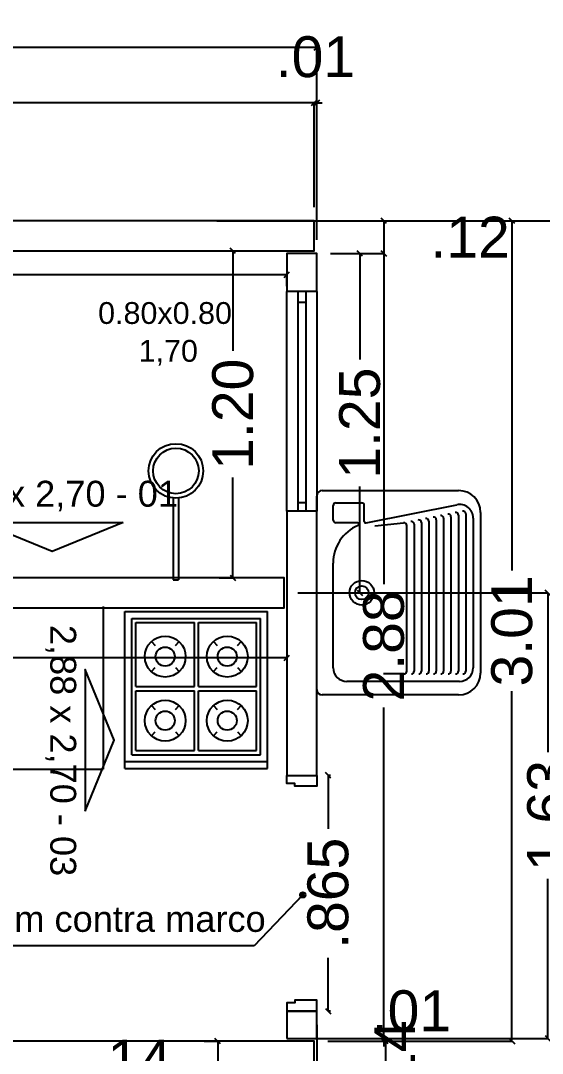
# Model space of a CAD drawing. Extents: x -135.4 to -46.2, y 65.4 to 86.5.
# Drawn here: x -99.063 to -97.15, y 74.407 to 78.196 of the extents above; entities that cross this region are included whole.
import ezdxf
from ezdxf.enums import TextEntityAlignment as Align

# ---------------------------------------------------------------- set-up
doc = ezdxf.new("R2010")
doc.units = 0
doc.header["$LTSCALE"] = 0.25
doc.header["$MEASUREMENT"] = 0
doc.header["$PDMODE"] = 34
doc.layers.get('0').update_dxf_attribs({"linetype": 'CONTINUOUS'})
doc.layers.get('Defpoints').update_dxf_attribs({"linetype": 'CONTINUOUS'})
for name, color, linetype in [('1', 1, 'CONTINUOUS'), ('2', 2, 'CONTINUOUS'), ('3', 3, 'CONTINUOUS'), ('4', 4, 'CONTINUOUS'), ('APSERV', 1, 'CONTINUOUS'), ('APSERV-I', 1, 'CONTINUOUS'), ('cotas', 11, 'CONTINUOUS'), ('HID-4', 1, 'CONTINUOUS'), ('LINHAS08', 2, 'CONTINUOUS'), ('paineis', 240, 'CONTINUOUS'), ('PAREDES', 4, 'CONTINUOUS'), ('TEXTO', 3, 'CONTINUOUS'), ('TEXTO1', 3, 'CONTINUOUS'), ('vist-4', 1, 'CONTINUOUS')]:
    doc.layers.add(name, color=color, linetype=linetype)
doc.styles.add('Arial', font='ARIAL.TTF')
doc.styles.add('ROMANS', font='ARIAL.TTF')
doc.dimstyles.new('DIM_20', dxfattribs={"dimtxt": 0.15, "dimasz": 0.02, "dimexe": 0, "dimexo": 0.05, "dimgap": 0.03, "dimtad": 0, "dimtoh": 1, "dimzin": 4, "dimdsep": 46, "dimtxsty": 'ROMANS', "dimblk": 'OBLIQUE', "dimcen": 0.03, "dimclrd": 11, "dimclre": 11, "dimclrt": 2, "dimadec": 0, "dimazin": 0, "dimtfac": 1, "dimtmove": 2, "dimatfit": 3, "dimldrblk": 'ORIGIN2', "dimfxl": 0, "dimtolj": 1, "dimtzin": 0, "dimarcsym": 0})

# ---------------------------------------------------------------- blocks, each defined once
blk = doc.blocks.new('P290')
at = {"layer": 'PAREDES'}
blk.add_lwpolyline([(0, 0), (2.9, 0), (2.9, 0.11), (0, 0.11)], close=True, dxfattribs=at)
blk = doc.blocks.new('4')
at = {"layer": 'PAREDES', "rotation": 180}
blk.add_blockref('P290', (2.9, 0.11), dxfattribs=at)
blk = doc.blocks.new('_Oblique')
at = {"layer": 'cotas', "color": 0, "lineweight": -2}
blk.add_line((-0.5, -0.5), (0.5, 0.5), dxfattribs=at)
blk = doc.blocks.new('*D33')
at = {"layer": 'cotas', "color": 11, "lineweight": -2}
for p, q in [((-100.887, 77.5117), (-100.887, 77.8944)), ((-100.887, 77.8944), (-99.6629, 77.8944)), ((-97.987, 77.8944), (-99.2112, 77.8944)), ((-97.987, 77.5117), (-97.987, 77.8944))]:
    blk.add_line(p, q, dxfattribs=at)
at = {"layer": 'Defpoints', "color": 0}
for p in [(-97.987, 77.8944), (-100.887, 77.4617), (-97.987, 77.4617)]:
    blk.add_point(p, dxfattribs=at)
at = {"layer": 'cotas', "color": 11, "lineweight": -2, "xscale": 0.02, "yscale": 0.02, "zscale": 0.02, "rotation": 180}
blk.add_blockref('_Oblique', (-100.887, 77.8944), dxfattribs=at)
at = {"layer": 'cotas', "color": 11, "lineweight": -2, "xscale": 0.02, "yscale": 0.02, "zscale": 0.02}
blk.add_blockref('_Oblique', (-97.987, 77.8944), dxfattribs=at)
at = {"layer": 'cotas', "color": 2, "insert": (-99.437, 77.8944), "char_height": 0.15, "attachment_point": 5, "style": 'ROMANS'}
blk.add_mtext('\\A1;2.90', dxfattribs=at)
blk = doc.blocks.new('_Origin2')
at = {"layer": 'cotas', "color": 0, "lineweight": -2}
blk.add_line((-0.5, 0), (-1, 0), dxfattribs=at)
for radius in [0.5, 0.25]:
    blk.add_circle((0, 0), radius, dxfattribs=at)
blk = doc.blocks.new('*D34')
at = {"layer": 'cotas', "color": 11, "lineweight": -2}
for p, q in [((-97.987, 77.8944), (-98.007, 77.8944)), ((-97.987, 77.5117), (-97.987, 77.8944)), ((-97.987, 77.8944), (-97.977, 77.8944)), ((-97.977, 77.3917), (-97.977, 77.8944)), ((-97.977, 77.8944), (-97.957, 77.8944))]:
    blk.add_line(p, q, dxfattribs=at)
at = {"layer": 'Defpoints', "color": 0}
for p in [(-97.977, 77.8944), (-97.987, 77.4617), (-97.977, 77.3417)]:
    blk.add_point(p, dxfattribs=at)
at = {"layer": 'cotas', "color": 11, "lineweight": -2, "xscale": 0.02, "yscale": 0.02, "zscale": 0.02}
blk.add_blockref('_Oblique', (-97.987, 77.8944), dxfattribs=at)
at = {"layer": 'cotas', "color": 11, "lineweight": -2, "xscale": 0.02, "yscale": 0.02, "zscale": 0.02, "rotation": 180}
blk.add_blockref('_Oblique', (-97.977, 77.8944), dxfattribs=at)
at = {"layer": 'cotas', "color": 2, "insert": (-97.982, 78.0626), "char_height": 0.15, "attachment_point": 5, "style": 'ROMANS'}
blk.add_mtext('\\A1;.01', dxfattribs=at)
blk = doc.blocks.new('*D35')
at = {"layer": 'cotas', "color": 11, "lineweight": -2}
for p, q in [((-101.747, 77.5717), (-101.747, 78.0975)), ((-101.747, 78.0975), (-100.0868, 78.0975)), ((-97.977, 78.0975), (-99.6373, 78.0975)), ((-97.977, 77.5627), (-97.977, 78.0975))]:
    blk.add_line(p, q, dxfattribs=at)
at = {"layer": 'Defpoints', "color": 0}
for p in [(-101.747, 78.0975), (-101.747, 77.5217), (-97.977, 77.5127)]:
    blk.add_point(p, dxfattribs=at)
at = {"layer": 'cotas', "color": 11, "lineweight": -2, "xscale": 0.02, "yscale": 0.02, "zscale": 0.02, "rotation": 180}
blk.add_blockref('_Oblique', (-101.747, 78.0975), dxfattribs=at)
at = {"layer": 'cotas', "color": 11, "lineweight": -2, "xscale": 0.02, "yscale": 0.02, "zscale": 0.02}
blk.add_blockref('_Oblique', (-97.977, 78.0975), dxfattribs=at)
at = {"layer": 'cotas', "color": 2, "insert": (-99.862, 78.0975), "char_height": 0.15, "attachment_point": 5, "style": 'ROMANS'}
blk.add_mtext('\\A1;3.77', dxfattribs=at)
blk = doc.blocks.new('*D36')
at = {"layer": 'cotas', "color": 11, "lineweight": -2}
for p, q in [((-97.937, 77.4617), (-97.7314, 77.4617)), ((-97.7314, 77.4617), (-97.7314, 77.3417)), ((-97.927, 77.3417), (-97.7314, 77.3417))]:
    blk.add_line(p, q, dxfattribs=at)
at = {"layer": 'Defpoints', "color": 0}
for p in [(-97.987, 77.4617), (-97.977, 77.3417), (-97.7314, 77.3417)]:
    blk.add_point(p, dxfattribs=at)
at = {"layer": 'cotas', "color": 11, "lineweight": -2, "xscale": 0.02, "yscale": 0.02, "zscale": 0.02}
for p, rotation in [((-97.7314, 77.4617), 90), ((-97.7314, 77.3417), 270)]:
    blk.add_blockref('_Oblique', p, dxfattribs=dict(at, rotation=rotation))
at = {"layer": 'cotas', "color": 2, "insert": (-97.4152, 77.4017), "char_height": 0.15, "attachment_point": 5, "style": 'ROMANS'}
blk.add_mtext('\\A1;.12', dxfattribs=at)
blk = doc.blocks.new('*D37')
at = {"layer": 'cotas', "color": 11, "lineweight": -2}
for p, q in [((-97.927, 77.3417), (-97.7314, 77.3417)), ((-97.7314, 77.3417), (-97.7314, 76.128)), ((-97.7314, 74.4617), (-97.7314, 75.6755)), ((-97.927, 74.4617), (-97.7314, 74.4617))]:
    blk.add_line(p, q, dxfattribs=at)
at = {"layer": 'Defpoints', "color": 0}
for p in [(-97.977, 77.3417), (-97.977, 74.4617), (-97.7314, 74.4617)]:
    blk.add_point(p, dxfattribs=at)
at = {"layer": 'cotas', "color": 11, "lineweight": -2, "xscale": 0.02, "yscale": 0.02, "zscale": 0.02}
for p, rotation in [((-97.7314, 77.3417), 90), ((-97.7314, 74.4617), 270)]:
    blk.add_blockref('_Oblique', p, dxfattribs=dict(at, rotation=rotation))
at = {"layer": 'cotas', "color": 2, "insert": (-97.7314, 75.9017), "char_height": 0.15, "attachment_point": 5, "rotation": 90, "style": 'ROMANS'}
blk.add_mtext('\\A1;2.88', dxfattribs=at)
blk = doc.blocks.new('*D38')
at = {"layer": 'cotas', "color": 11, "lineweight": -2}
for p, q in [((-97.927, 74.4617), (-97.7314, 74.4617)), ((-97.7314, 74.4617), (-97.7314, 74.4817)), ((-97.7314, 74.4617), (-97.7314, 74.4517)), ((-97.937, 74.4517), (-97.7314, 74.4517)), ((-97.7314, 74.4517), (-97.7314, 74.4317))]:
    blk.add_line(p, q, dxfattribs=at)
at = {"layer": 'Defpoints', "color": 0}
for p in [(-97.977, 74.4617), (-97.987, 74.4517), (-97.7314, 74.4517)]:
    blk.add_point(p, dxfattribs=at)
at = {"layer": 'cotas', "color": 11, "lineweight": -2, "xscale": 0.02, "yscale": 0.02, "zscale": 0.02}
for p, rotation in [((-97.7314, 74.4617), 270), ((-97.7314, 74.4517), 90)]:
    blk.add_blockref('_Oblique', p, dxfattribs=dict(at, rotation=rotation))
at = {"layer": 'cotas', "color": 2, "insert": (-97.6301, 74.5619), "char_height": 0.15, "attachment_point": 5, "style": 'ROMANS'}
blk.add_mtext('\\A1;.01', dxfattribs=at)
blk = doc.blocks.new('*D39')
at = {"layer": 'cotas', "color": 11, "lineweight": -2}
for p, q in [((-97.7842, 77.4617), (-97.2614, 77.4617)), ((-97.2614, 77.4617), (-97.2614, 76.1784)), ((-97.2614, 74.4517), (-97.2614, 75.7351)), ((-97.7842, 74.4517), (-97.2614, 74.4517))]:
    blk.add_line(p, q, dxfattribs=at)
at = {"layer": 'Defpoints', "color": 0}
for p in [(-97.8342, 77.4617), (-97.8342, 74.4517), (-97.2614, 74.4517)]:
    blk.add_point(p, dxfattribs=at)
at = {"layer": 'cotas', "color": 11, "lineweight": -2, "xscale": 0.02, "yscale": 0.02, "zscale": 0.02}
for p, rotation in [((-97.2614, 77.4617), 90), ((-97.2614, 74.4517), 270)]:
    blk.add_blockref('_Oblique', p, dxfattribs=dict(at, rotation=rotation))
at = {"layer": 'cotas', "color": 2, "insert": (-97.2614, 75.9567), "char_height": 0.15, "attachment_point": 5, "rotation": 90, "style": 'ROMANS'}
blk.add_mtext('\\A1;3.01', dxfattribs=at)
blk = doc.blocks.new('CH')
at = {"layer": 'vist-4'}
for p, q in [((-0.01, 0.3005), (-0.01, 0)), ((0.01, 0.3005), (0.01, 0)), ((-0.01, 0), (0.01, 0))]:
    blk.add_line(p, q, dxfattribs=at)
for radius in [0.1, 0.0836]:
    blk.add_circle((0, 0.4), radius, dxfattribs=at)
blk = doc.blocks.new('2')
at = {"layer": 'vist-4'}
for p, q in [((44.36, -26.71), (96.61, -26.71)), ((46.86, -29.21), (94.11, -29.21)), ((48.36, -30.71), (69.86, -30.71)), ((71.36, -30.71), (92.61, -30.71)), ((46.86, -79.21), (94.11, -79.21)), ((48.36, -77.71), (69.86, -77.71)), ((71.36, -77.71), (92.61, -77.71)), ((44.36, -81.71), (96.61, -81.71)), ((44.36, -84.21), (96.61, -84.21))]:
    blk.add_line(p, q, dxfattribs=at)
at = {"layer": 'vist-4', "linetype": 'Continuous'}
for p, q in [((44.36, -84.21), (44.36, -26.71)), ((46.86, -79.21), (46.86, -29.21)), ((94.11, -79.21), (94.11, -29.21)), ((96.61, -84.21), (96.61, -26.71)), ((48.36, -54.21), (48.36, -30.71)), ((69.86, -54.21), (69.86, -30.71)), ((71.36, -54.21), (71.36, -30.71)), ((92.61, -54.21), (92.61, -30.71)), ((54.04, -37.69), (55.39, -39.17)), ((62.84, -39.17), (64.19, -37.69)), ((76.79, -37.69), (78.14, -39.17)), ((85.59, -39.17), (86.94, -37.69)), ((54.04, -48.73), (55.39, -47.26)), ((62.84, -47.26), (64.19, -48.73)), ((76.79, -48.73), (78.14, -47.26)), ((85.59, -47.26), (86.94, -48.73)), ((48.36, -54.21), (69.86, -54.21)), ((48.36, -55.71), (69.86, -55.71)), ((48.36, -77.71), (48.36, -55.71)), ((69.86, -77.71), (69.86, -55.71)), ((71.36, -54.21), (92.61, -54.21)), ((71.36, -77.71), (71.36, -55.71)), ((71.36, -55.71), (92.61, -55.71)), ((92.61, -77.71), (92.61, -55.71)), ((54.04, -61.19), (55.39, -62.67)), ((62.84, -62.67), (64.19, -61.19)), ((76.79, -61.19), (78.14, -62.67)), ((85.59, -62.67), (86.94, -61.19)), ((54.04, -72.23), (55.39, -70.76)), ((62.84, -70.76), (64.19, -72.23)), ((76.79, -72.23), (78.14, -70.76)), ((85.59, -70.76), (86.94, -72.23))]:
    blk.add_line(p, q, dxfattribs=at)
for centre, radius in [((59.11, -43.21), 7.5), ((81.86, -43.21), 7.5), ((59.11, -43.21), 3.5), ((81.86, -43.21), 3.5), ((59.11, -66.71), 7.5), ((81.86, -66.71), 7.5), ((59.11, -66.71), 3.5), ((81.86, -66.71), 3.5)]:
    blk.add_circle(centre, radius, dxfattribs=at)
blk = doc.blocks.new('*D72')
at = {"layer": 'cotas', "color": 11, "lineweight": -2}
for p, q in [((-98.047, 76.0967), (-97.1297, 76.0967)), ((-97.1297, 76.0967), (-97.1297, 75.5118)), ((-97.1297, 74.4617), (-97.1297, 75.0467)), ((-97.982, 74.4617), (-97.1297, 74.4617))]:
    blk.add_line(p, q, dxfattribs=at)
at = {"layer": 'Defpoints', "color": 0}
for p in [(-98.097, 76.0967), (-97.1297, 76.0967), (-98.032, 74.4617)]:
    blk.add_point(p, dxfattribs=at)
at = {"layer": 'cotas', "color": 11, "lineweight": -2, "xscale": 0.02, "yscale": 0.02, "zscale": 0.02}
for p, rotation in [((-97.1297, 76.0967), 90), ((-97.1297, 74.4617), 270)]:
    blk.add_blockref('_Oblique', p, dxfattribs=dict(at, rotation=rotation))
at = {"layer": 'cotas', "color": 2, "insert": (-97.1297, 75.2792), "char_height": 0.15, "attachment_point": 5, "rotation": 90, "style": 'ROMANS'}
blk.add_mtext('\\A1;1.63', dxfattribs=at)
blk = doc.blocks.new('*D74')
at = {"layer": 'cotas', "color": 11, "lineweight": -2}
for p, q in [((-98.3346, 77.3517), (-98.2846, 77.3517)), ((-98.2846, 77.3517), (-98.2846, 76.984)), ((-98.2846, 76.1517), (-98.2846, 76.5195)), ((-98.3346, 76.1517), (-98.2846, 76.1517))]:
    blk.add_line(p, q, dxfattribs=at)
at = {"layer": 'Defpoints', "color": 0}
for p in [(-98.2846, 77.3517), (-98.2846, 77.3517), (-98.2846, 76.1517)]:
    blk.add_point(p, dxfattribs=at)
at = {"layer": 'cotas', "color": 11, "lineweight": -2, "xscale": 0.02, "yscale": 0.02, "zscale": 0.02}
for p, rotation in [((-98.2846, 77.3517), 90), ((-98.2846, 76.1517), 270)]:
    blk.add_blockref('_Oblique', p, dxfattribs=dict(at, rotation=rotation))
at = {"layer": 'cotas', "color": 2, "insert": (-98.2846, 76.7517), "char_height": 0.15, "attachment_point": 5, "rotation": 90, "style": 'ROMANS'}
blk.add_mtext('\\A1;1.20', dxfattribs=at)
blk = doc.blocks.new('*D79')
at = {"layer": 'cotas', "color": 11, "lineweight": -2}
for p, q in [((-100.782, 77.2217), (-100.782, 77.2639)), ((-100.782, 77.2639), (-99.6608, 77.2639)), ((-98.087, 77.2639), (-99.2083, 77.2639)), ((-98.087, 77.2217), (-98.087, 77.2639))]:
    blk.add_line(p, q, dxfattribs=at)
at = {"layer": 'Defpoints', "color": 0}
for p in [(-100.782, 77.2717), (-100.782, 77.2639), (-98.087, 77.2717)]:
    blk.add_point(p, dxfattribs=at)
at = {"layer": 'cotas', "color": 11, "lineweight": -2, "xscale": 0.02, "yscale": 0.02, "zscale": 0.02, "rotation": 180}
blk.add_blockref('_Oblique', (-100.782, 77.2639), dxfattribs=at)
at = {"layer": 'cotas', "color": 11, "lineweight": -2, "xscale": 0.02, "yscale": 0.02, "zscale": 0.02}
blk.add_blockref('_Oblique', (-98.087, 77.2639), dxfattribs=at)
at = {"layer": 'cotas', "color": 2, "insert": (-99.4345, 77.2639), "char_height": 0.15, "attachment_point": 5, "style": 'ROMANS'}
blk.add_mtext('\\A1;2.69', dxfattribs=at)
blk = doc.blocks.new('*D84')
at = {"layer": 'cotas', "color": 11, "lineweight": -2}
for p, q in [((-101.757, 75.8995), (-101.757, 75.8579)), ((-101.757, 75.8579), (-100.1468, 75.8579)), ((-98.087, 75.8579), (-99.6973, 75.8579)), ((-98.087, 75.8573), (-98.087, 75.8579))]:
    blk.add_line(p, q, dxfattribs=at)
at = {"layer": 'Defpoints', "color": 0}
for p in [(-101.757, 75.8495), (-98.087, 75.8579), (-98.087, 75.8073)]:
    blk.add_point(p, dxfattribs=at)
at = {"layer": 'cotas', "color": 11, "lineweight": -2, "xscale": 0.02, "yscale": 0.02, "zscale": 0.02, "rotation": 180}
blk.add_blockref('_Oblique', (-101.757, 75.8579), dxfattribs=at)
at = {"layer": 'cotas', "color": 11, "lineweight": -2, "xscale": 0.02, "yscale": 0.02, "zscale": 0.02}
blk.add_blockref('_Oblique', (-98.087, 75.8579), dxfattribs=at)
at = {"layer": 'cotas', "color": 2, "insert": (-99.922, 75.8579), "char_height": 0.15, "attachment_point": 5, "style": 'ROMANS'}
blk.add_mtext('\\A1;3.67', dxfattribs=at)
blk = doc.blocks.new('*D90')
at = {"layer": 'cotas', "color": 11, "lineweight": -2}
for p, q in [((-97.937, 74.4517), (-97.7249, 74.4517)), ((-97.7249, 74.4517), (-97.7249, 74.3117)), ((-97.937, 74.3117), (-97.7249, 74.3117))]:
    blk.add_line(p, q, dxfattribs=at)
at = {"layer": 'Defpoints', "color": 0}
for p in [(-97.987, 74.4517), (-97.987, 74.3117), (-97.7249, 74.3117)]:
    blk.add_point(p, dxfattribs=at)
at = {"layer": 'cotas', "color": 11, "lineweight": -2, "xscale": 0.02, "yscale": 0.02, "zscale": 0.02}
for p, rotation in [((-97.7249, 74.4517), 90), ((-97.7249, 74.3117), 270)]:
    blk.add_blockref('_Oblique', p, dxfattribs=dict(at, rotation=rotation))
at = {"layer": 'cotas', "color": 2, "insert": (-97.6916, 74.3817), "char_height": 0.15, "attachment_point": 5, "rotation": 90, "style": 'ROMANS'}
blk.add_mtext('\\A1;.14', dxfattribs=at)
blk = doc.blocks.new('*D91')
at = {"layer": 'cotas', "color": 11, "lineweight": -2}
for p, q in [((-98.3904, 74.4517), (-98.3404, 74.4517)), ((-98.3404, 74.4517), (-98.3404, 74.3117)), ((-98.3904, 74.3117), (-98.3404, 74.3117))]:
    blk.add_line(p, q, dxfattribs=at)
at = {"layer": 'Defpoints', "color": 0}
for p in [(-98.3404, 74.4517), (-98.3404, 74.3117), (-98.3404, 74.3117)]:
    blk.add_point(p, dxfattribs=at)
at = {"layer": 'cotas', "color": 11, "lineweight": -2, "xscale": 0.02, "yscale": 0.02, "zscale": 0.02}
for p, rotation in [((-98.3404, 74.4517), 90), ((-98.3404, 74.3117), 270)]:
    blk.add_blockref('_Oblique', p, dxfattribs=dict(at, rotation=rotation))
at = {"layer": 'cotas', "color": 2, "insert": (-98.6566, 74.3817), "char_height": 0.15, "attachment_point": 5, "style": 'ROMANS'}
blk.add_mtext('\\A1;.14', dxfattribs=at)
blk = doc.blocks.new('*D94')
at = {"layer": 'cotas', "color": 11, "lineweight": -2}
for p, q in [((-97.977, 74.5117), (-97.977, 73.9951)), ((-106.057, 74.2517), (-106.057, 73.9951)), ((-106.057, 73.9951), (-102.7177, 73.9951)), ((-97.977, 73.9951), (-102.2676, 73.9951))]:
    blk.add_line(p, q, dxfattribs=at)
at = {"layer": 'Defpoints', "color": 0}
for p in [(-97.977, 74.5617), (-106.057, 74.3017), (-106.057, 73.9951)]:
    blk.add_point(p, dxfattribs=at)
at = {"layer": 'cotas', "color": 11, "lineweight": -2, "xscale": 0.02, "yscale": 0.02, "zscale": 0.02, "rotation": 180}
blk.add_blockref('_Oblique', (-106.057, 73.9951), dxfattribs=at)
at = {"layer": 'cotas', "color": 11, "lineweight": -2, "xscale": 0.02, "yscale": 0.02, "zscale": 0.02}
blk.add_blockref('_Oblique', (-97.977, 73.9951), dxfattribs=at)
at = {"layer": 'cotas', "color": 2, "insert": (-102.4926, 73.9951), "char_height": 0.15, "attachment_point": 5, "style": 'ROMANS'}
blk.add_mtext('\\A1;8.08', dxfattribs=at)
blk = doc.blocks.new('*D99')
at = {"layer": 'cotas', "color": 11, "lineweight": -2}
for p, q in [((-97.927, 75.4267), (-97.9355, 75.4267)), ((-97.9355, 75.4267), (-97.9355, 75.2311)), ((-97.9355, 74.5617), (-97.9355, 74.7574)), ((-97.927, 74.5617), (-97.9355, 74.5617))]:
    blk.add_line(p, q, dxfattribs=at)
at = {"layer": 'Defpoints', "color": 0}
for p in [(-97.977, 75.4267), (-97.977, 74.5617), (-97.9355, 74.5617)]:
    blk.add_point(p, dxfattribs=at)
at = {"layer": 'cotas', "color": 11, "lineweight": -2, "xscale": 0.02, "yscale": 0.02, "zscale": 0.02}
for p, rotation in [((-97.9355, 75.4267), 90), ((-97.9355, 74.5617), 270)]:
    blk.add_blockref('_Oblique', p, dxfattribs=dict(at, rotation=rotation))
at = {"layer": 'cotas', "color": 2, "insert": (-97.9355, 74.9942), "char_height": 0.15, "attachment_point": 5, "rotation": 90, "style": 'ROMANS'}
blk.add_mtext('\\A1;.865', dxfattribs=at)
blk = doc.blocks.new('*D108')
at = {"layer": 'Defpoints', "color": 0}
for p in [(-98.3933, 77.4617), (-98.3933, 71.3017), (-97.0088, 71.3017)]:
    blk.add_point(p, dxfattribs=at)
at = {"layer": 'LINHAS08', "color": 11, "lineweight": -2}
for p, q in [((-98.3433, 77.4617), (-97.0088, 77.4617)), ((-97.0088, 77.4617), (-97.0088, 74.6069)), ((-97.0088, 71.3017), (-97.0088, 74.1566)), ((-98.3433, 71.3017), (-97.0088, 71.3017))]:
    blk.add_line(p, q, dxfattribs=at)
at = {"layer": 'LINHAS08', "color": 11, "lineweight": -2, "xscale": 0.02, "yscale": 0.02, "zscale": 0.02}
for p, rotation in [((-97.0088, 77.4617), 90), ((-97.0088, 71.3017), 270)]:
    blk.add_blockref('_Oblique', p, dxfattribs=dict(at, rotation=rotation))
at = {"layer": 'LINHAS08', "color": 2, "insert": (-97.0088, 74.3817), "char_height": 0.15, "attachment_point": 5, "rotation": 90, "style": 'ROMANS'}
blk.add_mtext('\\A1;6.16', dxfattribs=at)
blk = doc.blocks.new('*D118')
at = {"layer": 'Defpoints', "color": 0}
for p in [(-97.977, 77.3417), (-98.097, 76.0967), (-97.8193, 76.0967)]:
    blk.add_point(p, dxfattribs=at)
at = {"layer": 'LINHAS08', "color": 11, "lineweight": -2}
for p, q in [((-97.927, 77.3417), (-97.8193, 77.3417)), ((-97.8193, 77.3417), (-97.8193, 76.9523)), ((-97.8193, 76.0967), (-97.8193, 76.4861)), ((-98.047, 76.0967), (-97.8193, 76.0967))]:
    blk.add_line(p, q, dxfattribs=at)
at = {"layer": 'LINHAS08', "color": 11, "lineweight": -2, "xscale": 0.02, "yscale": 0.02, "zscale": 0.02}
for p, rotation in [((-97.8193, 77.3417), 90), ((-97.8193, 76.0967), 270)]:
    blk.add_blockref('_Oblique', p, dxfattribs=dict(at, rotation=rotation))
at = {"layer": 'LINHAS08', "color": 2, "insert": (-97.8193, 76.7192), "char_height": 0.15, "attachment_point": 5, "rotation": 90, "style": 'ROMANS'}
blk.add_mtext('\\A1;1.25', dxfattribs=at)
blk = doc.blocks.new('TANQUE01')
at = {"layer": 'APSERV'}
for p, q in [((-0.355, 0), (0.355, 0)), ((-0.375, -0.52), (-0.375, -0.02)), ((0.375, -0.02), (0.375, -0.52)), ((0.295, -0.6), (-0.295, -0.6))]:
    blk.add_line(p, q, dxfattribs=at)
for centre, radius, start, end in [((-0.355, -0.02), 0.02, 90, 180), ((0.355, -0.02), 0.02, 0, 90), ((-0.295, -0.52), 0.08, 180, 270), ((0.295, -0.52), 0.08, 270, 0)]:
    blk.add_arc(centre, radius, start, end, dxfattribs=at)
at = {"layer": 'APSERV-I'}
for p, q in [((-0.275, -0.06), (0.1092, -0.06)), ((0.2568, -0.1491), (0.2568, -0.07)), ((0.2668, -0.06), (0.32, -0.06)), ((0.33, -0.07), (0.33, -0.1638)), ((-0.325, -0.523), (-0.325, -0.11)), ((0.2563, -0.1805), (0.3229, -0.5128)), ((0.261, -0.1738), (0.32, -0.1738)), ((0.2459, -0.2126), (0.2563, -0.318)), ((-0.298, -0.32), (-0.298, -0.2442)), ((-0.288, -0.33), (0.2465, -0.33)), ((0.2519, -0.357), (-0.288, -0.357)), ((0.2573, -0.384), (-0.288, -0.384)), ((0.2627, -0.411), (-0.288, -0.411)), ((0.2682, -0.438), (-0.288, -0.438)), ((0.2736, -0.465), (-0.288, -0.465)), ((0.279, -0.492), (-0.288, -0.492)), ((0.2844, -0.519), (-0.288, -0.519)), ((0.2898, -0.546), (-0.288, -0.546)), ((0.2739, -0.573), (-0.275, -0.573))]:
    blk.add_line(p, q, dxfattribs=at)
for radius in [0.045, 0.025]:
    blk.add_circle((0, -0.165), radius, dxfattribs=at)
for centre, radius, start, end in [((-0.275, -0.11), 0.05, 90, 180), ((0.1092, -0.21), 0.15, 23.1374, 90), ((0.2668, -0.07), 0.01, 90, 180), ((0.32, -0.07), 0.01, 0, 90), ((0.2518, -0.1491), 0.005, 203.1374, 0), ((0.261, -0.1788), 0.005, 90, 191.6226), ((0.32, -0.1638), 0.01, 270, 0), ((-0.288, -0.32), 0.01, 180, 270), ((0.2465, -0.32), 0.01, 270, 11.3302), ((-0.288, -0.347), 0.01, 180, 270), ((-0.288, -0.374), 0.01, 180, 270), ((0.2519, -0.347), 0.01, 270, 11.3302), ((0.2573, -0.374), 0.01, 270, 11.3302), ((-0.288, -0.401), 0.01, 180, 270), ((0.2627, -0.401), 0.01, 270, 11.3302), ((-0.288, -0.428), 0.01, 180, 270), ((0.2682, -0.428), 0.01, 270, 11.3302), ((0.2736, -0.455), 0.01, 270, 11.3302), ((-0.288, -0.455), 0.01, 180, 270), ((-0.288, -0.482), 0.01, 180, 270), ((0.279, -0.482), 0.01, 270, 11.3302), ((-0.275, -0.523), 0.05, 180, 270), ((-0.288, -0.509), 0.01, 180, 270), ((0.2739, -0.523), 0.05, 270, 11.7453), ((0.2844, -0.509), 0.01, 270, 11.3302), ((-0.288, -0.536), 0.01, 180, 270), ((0.2898, -0.536), 0.01, 270, 11.3302)]:
    blk.add_arc(centre, radius, start, end, dxfattribs=at)
blk = doc.blocks.new('TANQUE')
at = {"color": 2}
blk.add_blockref('TANQUE01', (-20.676, -2.031), dxfattribs=at)

msp = doc.modelspace()

# ---------------------------------------------------------------- linework, layer by layer
at = {"layer": '1'}
for p, q in [((-97.977, 77.2017), (-98.087, 77.2017)), ((-98.087, 76.3967), (-98.087, 77.2017)), ((-97.977, 77.2017), (-97.977, 76.3967)), ((-97.977, 76.3967), (-98.087, 76.3967))]:
    msp.add_line(p, q, dxfattribs=at)
at = {"layer": '2'}
for p, q in [((-98.047, 77.2017), (-98.047, 76.3967)), ((-98.017, 77.2017), (-98.017, 76.3967)), ((-98.017, 77.1617), (-98.047, 77.1617)), ((-98.017, 76.4267), (-98.047, 76.4267))]:
    msp.add_line(p, q, dxfattribs=at)
at = {"layer": '3'}
for points in [[(-97.9771, 75.4267), (-97.9771, 75.3867), (-98.0571, 75.3867), (-98.0571, 75.3967), (-98.0871, 75.3967), (-98.0871, 75.4267)], [(-97.9771, 74.5617), (-97.9771, 74.6017), (-98.0571, 74.6017), (-98.0571, 74.5917), (-98.0871, 74.5917), (-98.0871, 74.5617)]]:
    msp.add_lwpolyline(points, dxfattribs=at)
at = {"layer": '4'}
msp.add_line((-97.977, 74.5617), (-98.087, 74.5617), dxfattribs=at)
at = {"layer": 'HID-4'}
for p in [(-98.7608, 76.0467), (-99.9652, 75.449)]:
    msp.add_line(p, (-98.7608, 75.449), dxfattribs=at)
at = {"layer": 'paineis', "color": 4}
for points in [[(-98.6872, 76.3546), (-98.9472, 76.2487), (-98.9472, 76.2487), (-99.2072, 76.3546)], [(-98.8263, 75.2957), (-98.7204, 75.5557), (-98.7204, 75.5557), (-98.8263, 75.8157)]]:
    msp.add_lwpolyline(points, close=True, dxfattribs=at)
at = {"layer": 'PAREDES'}
for p, q in [((-97.977, 75.4267), (-97.977, 76.3967)), ((-98.087, 75.4267), (-97.977, 75.4267)), ((-98.087, 75.4267), (-97.977, 75.4267)), ((-98.087, 75.4267), (-97.977, 75.4267)), ((-98.087, 74.5617), (-98.087, 74.4617)), ((-98.087, 74.5617), (-97.977, 74.5617)), ((-98.087, 74.5617), (-97.977, 74.5617)), ((-97.977, 74.4617), (-97.977, 74.5617)), ((-98.087, 74.4617), (-97.977, 74.4617))]:
    msp.add_line(p, q, dxfattribs=at)
for points in [[(-97.977, 77.2017), (-97.977, 77.3417), (-98.087, 77.3417), (-98.087, 77.2017)], [(-98.087, 76.3967), (-98.087, 75.4267), (-97.977, 75.4267)]]:
    msp.add_lwpolyline(points, dxfattribs=at)
for points in [[(-100.887, 76.0417), (-98.097, 76.0417), (-98.097, 76.1517), (-100.887, 76.1517)], [(-101.057, 74.3117), (-97.987, 74.3117), (-97.987, 74.4517), (-101.057, 74.4517)]]:
    msp.add_lwpolyline(points, close=True, dxfattribs=at)

# ---------------------------------------------------------------- block references
msp.add_blockref('CH', (-98.4937, 76.1438))
at = {"layer": 'cotas', "linetype": 'Continuous', "rotation": 90}
msp.add_blockref('TANQUE', (-100.008, 96.7727), dxfattribs=at)
at = {"layer": 'cotas', "xscale": 0.01000000000021828, "yscale": 0.01000000000021828, "zscale": 0.01}
msp.add_blockref('2', (-99.1241, 76.2946), dxfattribs=at)
at = {"layer": 'PAREDES'}
msp.add_blockref('4', (-100.887, 77.3517), dxfattribs=at)

# ---------------------------------------------------------------- texts
at = {"layer": 'TEXTO1', "color": 2, "style": 'Arial'}
for s, height, p in [('0.80x0.80', 0.08, (-98.779, 77.0832)), ('1,70', 0.08, (-98.6305, 76.9443)), ('vão com contra marco', 0.095, (-99.4772, 74.8525))]:
    msp.add_text(s, height=height, dxfattribs=at).set_placement(p)
msp.add_text('2,79 x 2,70 - 01', height=0.095, dxfattribs=at).set_placement((-98.9472, 76.452), align=Align.MIDDLE)
msp.add_text('2,88 x 2,70 - 03', height=0.095, rotation=270, dxfattribs=at).set_placement((-98.915, 75.5178), align=Align.MIDDLE)

# ---------------------------------------------------------------- dimensions: what is measured, and where the dimension line sits
at = {"layer": 'cotas'}
for base, p1, p2, picture, middle in [((-101.747, 78.0975), (-97.977, 77.5127), (-101.747, 77.5217), '*D35', (-99.862, 78.0975)), ((-97.977, 77.8944), (-97.987, 77.4617), (-97.977, 77.3417), '*D34', (-97.982, 78.0626)), ((-97.987, 77.8944), (-100.887, 77.4617), (-97.987, 77.4617), '*D33', (-99.437, 77.8944)), ((-100.7820151727, 77.2638936329), (-98.0870151728, 77.2717457041), (-100.7820151727, 77.2717457041), '*D79', (-99.4345151727, 77.2638936329)), ((-98.087, 75.8579), (-101.757, 75.8495), (-98.087, 75.8073), '*D84', (-99.922, 75.8579))]:
    dim = msp.add_linear_dim(base=base, p1=p1, p2=p2, dimstyle='DIM_20', dxfattribs=at)
    dim.commit()
    dim.dimension.update_dxf_attribs({"geometry": picture, "text_midpoint": middle})
for base, p1, p2, picture, middle in [((-97.7314, 77.3417), (-97.987, 77.4617), (-97.977, 77.3417), '*D36', (-97.4152, 77.4017)), ((-97.2614, 74.4517), (-97.8342, 77.4617), (-97.8342, 74.4517), '*D39', (-97.2614, 75.9567)), ((-98.2846, 77.3517), (-98.2846, 76.1517), (-98.2846, 77.3517), '*D74', (-98.2846, 76.7517)), ((-97.7314, 74.4617), (-97.977, 77.3417), (-97.977, 74.4617), '*D37', (-97.7314, 75.9017)), ((-97.1296636428, 76.0967456944), (-98.0320151728, 74.4617456944), (-98.0970151728, 76.0967456944), '*D72', (-97.1296636428, 75.2792456944)), ((-98.3404, 74.3117), (-98.3404, 74.4517), (-98.3404, 74.3117), '*D91', (-98.6566, 74.3817))]:
    dim = msp.add_linear_dim(base=base, p1=p1, p2=p2, angle=90, dimstyle='DIM_20', dxfattribs=at)
    dim.commit()
    dim.dimension.update_dxf_attribs({"geometry": picture, "text_midpoint": middle})
dim = msp.add_linear_dim(base=(-97.9355, 74.5617), p1=(-97.977, 75.4267), p2=(-97.977, 74.5617), angle=90, dimstyle='DIM_20', override={"dimdec": 3}, dxfattribs=at)
dim.commit()
dim.dimension.update_dxf_attribs({"geometry": '*D99', "text_midpoint": (-97.9355, 74.9942)})
for base, p1, p2, picture, middle in [((-97.7314, 74.4517), (-97.977, 74.4617), (-97.987, 74.4517), '*D38', (-97.6301, 74.5619)), ((-97.7249, 74.3117), (-97.987, 74.4517), (-97.987, 74.3117), '*D90', (-97.6916, 74.3817))]:
    dim = msp.add_linear_dim(base=base, p1=p1, p2=p2, angle=90, dimstyle='DIM_20', dxfattribs=at)
    dim.commit()
    dim.dimension.update_dxf_attribs({"geometry": picture, "text_midpoint": middle, "dimtype": 160})
dim = msp.add_linear_dim(base=(-106.057, 73.9951), p1=(-97.977, 74.5617), p2=(-106.057, 74.3017), dimstyle='DIM_20', dxfattribs=at)
dim.commit()
dim.dimension.update_dxf_attribs({"geometry": '*D94', "text_midpoint": (-102.4926, 73.9951), "dimtype": 160})
at = {"layer": 'LINHAS08'}
dim = msp.add_linear_dim(base=(-97.0088, 71.3017), p1=(-98.3933, 77.4617), p2=(-98.3933, 71.3017), angle=90, dimstyle='DIM_20', override={"dimcen": 0.324234}, dxfattribs=at)
dim.commit()
dim.dimension.update_dxf_attribs({"geometry": '*D108', "text_midpoint": (-97.0088, 74.3817)})
dim = msp.add_linear_dim(base=(-97.8192520559, 76.0967456944), p1=(-97.9770151728, 77.3417456944), p2=(-98.0970151728, 76.0967456944), angle=90, dimstyle='DIM_20', dxfattribs=at)
dim.commit()
dim.dimension.update_dxf_attribs({"geometry": '*D118', "text_midpoint": (-97.8192520559, 76.7192456944)})

# ---------------------------------------------------------------- leaders
at = {"layer": 'TEXTO'}
msp.add_leader([(-98.0284, 74.9882), (-98.2063, 74.8014), (-99.3856, 74.8014)], dimstyle='DIM_20', override={"dimgap": 0.03, "dimtad": 0}, dxfattribs=at)

doc.saveas('drawing.dxf')
